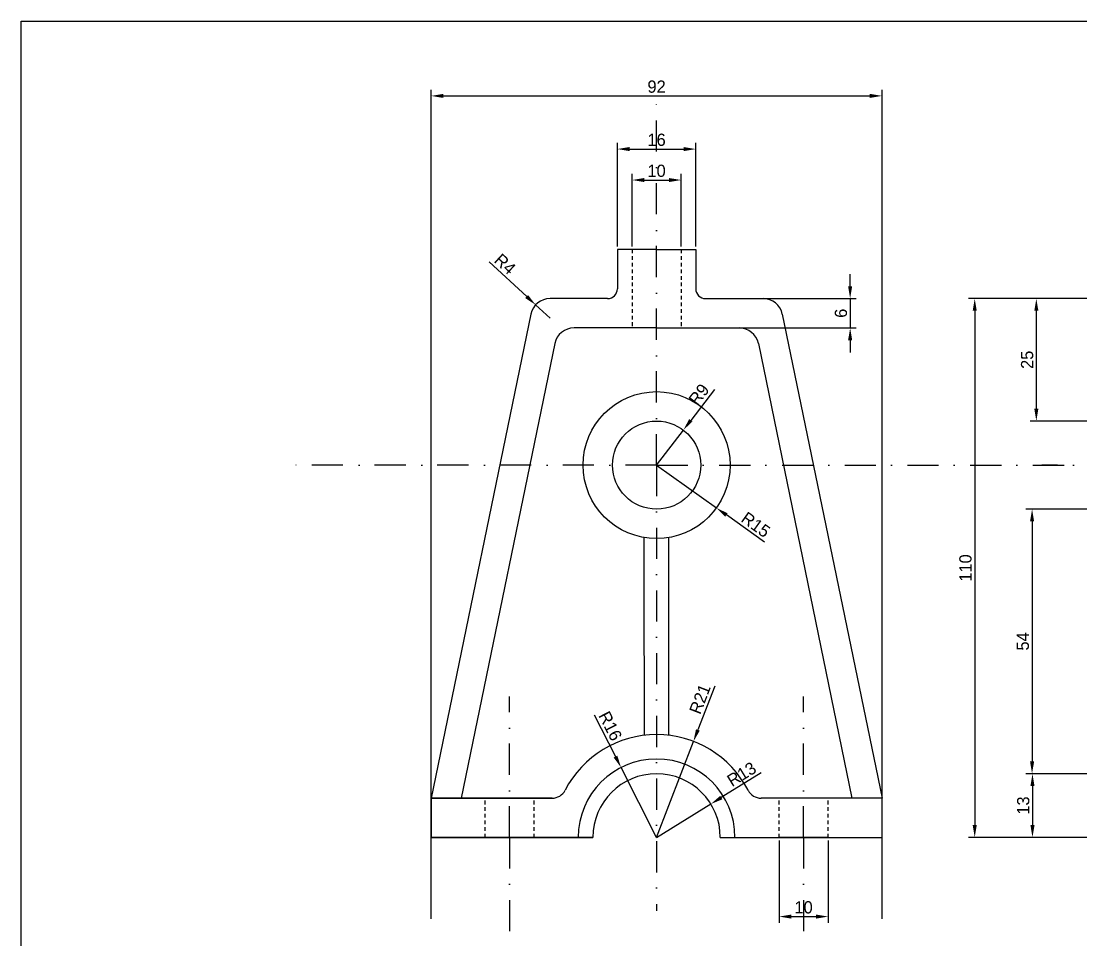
# Model space of a CAD drawing. Header units: millimetres. Extents: x 3191 to 4500, y 3127 to 3817.
# Drawn here: x 3191.2 to 3407.4, y 3453.3 to 3640.8 of the extents above; entities that cross this region are included whole.
import ezdxf

# ---------------------------------------------------------------- set-up
doc = ezdxf.new("R2010")
doc.units = ezdxf.units.MM
doc.linetypes.add('DASHDOT2', pattern=[12.7, 6.35, -3.175, 0, -3.175])
doc.linetypes.add('JIS_02_0.7', pattern=[1.35, 0.75, -0.6])
doc.dimstyles.new('ISO-25', dxfattribs={"dimtxt": 2.5, "dimasz": 2.5, "dimexe": 1.25, "dimexo": 0.625, "dimtad": 1, "dimtxsty": 'Standard', "dimcen": 2.5, "dimclrd": 3, "dimclre": 3, "dimadec": 0, "dimazin": 0, "dimtfac": 1, "dimtmove": 0, "dimatfit": 3, "dimfxl": 1, "dimarcsym": 0})

# ---------------------------------------------------------------- blocks, each defined once
blk = doc.blocks.new('*D54')
at = {"color": 3, "lineweight": -2, "transparency": 16777216}
for p, q in [((3274.81, 3457.59), (3274.81, 3626.81)), ((3366.81, 3457.59), (3366.81, 3626.81)), ((3277.31, 3625.56), (3364.31, 3625.56))]:
    blk.add_line(p, q, dxfattribs=at)
at = {"color": 3, "transparency": 16777216}
for points in [[(3277.31, 3625.98), (3277.31, 3625.15), (3274.81, 3625.56)], [(3364.31, 3625.98), (3364.31, 3625.15), (3366.81, 3625.56)]]:
    blk.add_solid(points, dxfattribs=at)
at = {"layer": 'Defpoints', "color": 0, "transparency": 16777216}
for p in [(3366.81, 3625.56), (3274.81, 3456.97), (3366.81, 3456.97)]:
    blk.add_point(p, dxfattribs=at)
at = {"color": 0, "transparency": 16777216, "insert": (3320.81, 3627.44), "char_height": 2.5, "attachment_point": 5}
blk.add_mtext('92', dxfattribs=at)
blk = doc.blocks.new('*D55')
at = {"color": 3, "lineweight": -2, "transparency": 16777216}
for p, q in [((3312.81, 3594.81), (3312.81, 3615.96)), ((3328.81, 3594.81), (3328.81, 3615.96)), ((3315.31, 3614.71), (3326.31, 3614.71))]:
    blk.add_line(p, q, dxfattribs=at)
at = {"color": 3, "transparency": 16777216}
for points in [[(3315.31, 3615.13), (3315.31, 3614.29), (3312.81, 3614.71)], [(3326.31, 3615.13), (3326.31, 3614.29), (3328.81, 3614.71)]]:
    blk.add_solid(points, dxfattribs=at)
at = {"layer": 'Defpoints', "color": 0, "transparency": 16777216}
for p in [(3328.81, 3614.71), (3312.81, 3594.19), (3328.81, 3594.19)]:
    blk.add_point(p, dxfattribs=at)
at = {"color": 0, "transparency": 16777216, "insert": (3320.81, 3616.59), "char_height": 2.5, "attachment_point": 5}
blk.add_mtext('16', dxfattribs=at)
blk = doc.blocks.new('*D56')
at = {"color": 3, "lineweight": -2, "transparency": 16777216}
for p, q in [((3315.81, 3594.81), (3315.81, 3609.64)), ((3325.81, 3594.81), (3325.81, 3609.64)), ((3318.31, 3608.39), (3323.31, 3608.39))]:
    blk.add_line(p, q, dxfattribs=at)
at = {"color": 3, "transparency": 16777216}
for points in [[(3318.31, 3608.8), (3318.31, 3607.97), (3315.81, 3608.39)], [(3323.31, 3608.8), (3323.31, 3607.97), (3325.81, 3608.39)]]:
    blk.add_solid(points, dxfattribs=at)
at = {"layer": 'Defpoints', "color": 0, "transparency": 16777216}
for p in [(3325.81, 3608.39), (3315.81, 3594.19), (3325.81, 3594.19)]:
    blk.add_point(p, dxfattribs=at)
at = {"color": 0, "transparency": 16777216, "insert": (3320.81, 3610.26), "char_height": 2.5, "attachment_point": 5}
blk.add_mtext('10', dxfattribs=at)
blk = doc.blocks.new('*D57')
at = {"color": 3, "lineweight": -2, "transparency": 16777216}
for p, q in [((3345.81, 3473.56), (3345.81, 3456.77)), ((3355.81, 3473.56), (3355.81, 3456.77)), ((3348.31, 3458.02), (3353.31, 3458.02))]:
    blk.add_line(p, q, dxfattribs=at)
at = {"color": 3, "transparency": 16777216}
for points in [[(3348.31, 3458.44), (3348.31, 3457.61), (3345.81, 3458.02)], [(3353.31, 3458.44), (3353.31, 3457.61), (3355.81, 3458.02)]]:
    blk.add_solid(points, dxfattribs=at)
at = {"layer": 'Defpoints', "color": 0, "transparency": 16777216}
for p in [(3345.81, 3474.19), (3355.81, 3474.19), (3355.81, 3458.02)]:
    blk.add_point(p, dxfattribs=at)
at = {"color": 0, "transparency": 16777216, "insert": (3350.81, 3459.9), "char_height": 2.5, "attachment_point": 5}
blk.add_mtext('10', dxfattribs=at)
blk = doc.blocks.new('*D58')
at = {"color": 3, "lineweight": -2, "transparency": 16777216}
for p, q in [((3342.17, 3487.34), (3334.01, 3482.32)), ((3320.81, 3474.19), (3331.88, 3481.01))]:
    blk.add_line(p, q, dxfattribs=at)
at = {"color": 3, "transparency": 16777216}
blk.add_solid([(3333.79, 3482.67), (3334.23, 3481.96), (3331.88, 3481.01)], dxfattribs=at)
at = {"layer": 'Defpoints', "color": 0, "transparency": 16777216}
for p in [(3331.88, 3481.01), (3320.81, 3474.19)]:
    blk.add_point(p, dxfattribs=at)
at = {"color": 0, "transparency": 16777216, "insert": (3338.17, 3487.08), "char_height": 2.5, "attachment_point": 5, "rotation": 31.6362}
blk.add_mtext('R13', dxfattribs=at)
blk = doc.blocks.new('*D59')
at = {"color": 3, "lineweight": -2, "transparency": 16777216}
for p, q in [((3308.09, 3499.22), (3312.43, 3490.68)), ((3320.81, 3474.19), (3313.56, 3488.45))]:
    blk.add_line(p, q, dxfattribs=at)
at = {"color": 3, "transparency": 16777216}
blk.add_solid([(3312.8, 3490.87), (3312.06, 3490.49), (3313.56, 3488.45)], dxfattribs=at)
at = {"layer": 'Defpoints', "color": 0, "transparency": 16777216}
for p in [(3313.56, 3488.45), (3320.81, 3474.19)]:
    blk.add_point(p, dxfattribs=at)
at = {"color": 0, "transparency": 16777216, "insert": (3311.36, 3496.92), "char_height": 2.5, "attachment_point": 5, "rotation": 296.9405}
blk.add_mtext('R16', dxfattribs=at)
blk = doc.blocks.new('*D60')
at = {"color": 3, "lineweight": -2, "transparency": 16777216}
for p, q in [((3332.67, 3505.07), (3329.23, 3496.13)), ((3320.81, 3474.19), (3328.34, 3493.79))]:
    blk.add_line(p, q, dxfattribs=at)
at = {"color": 3, "transparency": 16777216}
blk.add_solid([(3328.85, 3496.28), (3329.62, 3495.98), (3328.34, 3493.79)], dxfattribs=at)
at = {"layer": 'Defpoints', "color": 0, "transparency": 16777216}
for p in [(3328.34, 3493.79), (3320.81, 3474.19)]:
    blk.add_point(p, dxfattribs=at)
at = {"color": 0, "transparency": 16777216, "insert": (3329.65, 3502.44), "char_height": 2.5, "attachment_point": 5, "rotation": 68.993}
blk.add_mtext('R21', dxfattribs=at)
blk = doc.blocks.new('*D61')
at = {"color": 3, "lineweight": -2, "transparency": 16777216}
for p, q in [((3320.81, 3550.19), (3333.01, 3541.47)), ((3342.84, 3534.44), (3335.05, 3540.01))]:
    blk.add_line(p, q, dxfattribs=at)
at = {"color": 3, "transparency": 16777216}
blk.add_solid([(3335.29, 3540.35), (3334.81, 3539.67), (3333.01, 3541.47)], dxfattribs=at)
at = {"layer": 'Defpoints', "color": 0, "transparency": 16777216}
for p in [(3320.81, 3550.19), (3333.01, 3541.47)]:
    blk.add_point(p, dxfattribs=at)
at = {"color": 0, "transparency": 16777216, "insert": (3341.05, 3538.02), "char_height": 2.5, "attachment_point": 5, "rotation": 324.4479}
blk.add_mtext('R15', dxfattribs=at)
blk = doc.blocks.new('*D62')
at = {"color": 3, "lineweight": -2, "transparency": 16777216}
for p, q in [((3332.6, 3565.62), (3327.79, 3559.33)), ((3320.81, 3550.19), (3326.27, 3557.34))]:
    blk.add_line(p, q, dxfattribs=at)
at = {"color": 3, "transparency": 16777216}
blk.add_solid([(3327.46, 3559.58), (3328.12, 3559.07), (3326.27, 3557.34)], dxfattribs=at)
at = {"layer": 'Defpoints', "color": 0, "transparency": 16777216}
for p in [(3326.27, 3557.34), (3320.81, 3550.19)]:
    blk.add_point(p, dxfattribs=at)
at = {"color": 0, "transparency": 16777216, "insert": (3329.46, 3564.6), "char_height": 2.5, "attachment_point": 5, "rotation": 52.6212}
blk.add_mtext('R9', dxfattribs=at)
blk = doc.blocks.new('*D63')
at = {"color": 3, "lineweight": -2, "transparency": 16777216}
for p, q in [((3286.63, 3591.69), (3294.3, 3584.6)), ((3299.07, 3580.19), (3296.13, 3582.9))]:
    blk.add_line(p, q, dxfattribs=at)
at = {"color": 3, "transparency": 16777216}
blk.add_solid([(3294.58, 3584.91), (3294.01, 3584.29), (3296.13, 3582.9)], dxfattribs=at)
at = {"layer": 'Defpoints', "color": 0, "transparency": 16777216}
for p in [(3296.13, 3582.9), (3299.07, 3580.19)]:
    blk.add_point(p, dxfattribs=at)
at = {"color": 0, "transparency": 16777216, "insert": (3289.89, 3591.23), "char_height": 2.5, "attachment_point": 5, "rotation": 317.2566}
blk.add_mtext('R4', dxfattribs=at)
blk = doc.blocks.new('*D64')
at = {"color": 3, "lineweight": -2, "transparency": 16777216}
for p, q in [((3360.31, 3586.69), (3360.31, 3589.19)), ((3337.31, 3584.19), (3361.56, 3584.19)), ((3360.31, 3584.19), (3360.31, 3578.19)), ((3337.31, 3578.19), (3361.56, 3578.19)), ((3360.31, 3575.69), (3360.31, 3573.19))]:
    blk.add_line(p, q, dxfattribs=at)
at = {"color": 3, "transparency": 16777216}
for points in [[(3359.89, 3586.69), (3360.72, 3586.69), (3360.31, 3584.19)], [(3359.89, 3575.69), (3360.72, 3575.69), (3360.31, 3578.19)]]:
    blk.add_solid(points, dxfattribs=at)
at = {"layer": 'Defpoints', "color": 0, "transparency": 16777216}
for p in [(3336.68, 3584.19), (3336.68, 3578.19), (3360.31, 3578.19)]:
    blk.add_point(p, dxfattribs=at)
at = {"color": 0, "transparency": 16777216, "insert": (3358.43, 3581.19), "char_height": 2.5, "attachment_point": 5, "rotation": 90}
blk.add_mtext('6', dxfattribs=at)
blk = doc.blocks.new('*D83')
at = {"color": 3, "lineweight": -2, "transparency": 16777216}
for p, q in [((3408.8, 3487.19), (3396.26, 3487.19)), ((3397.51, 3484.69), (3397.51, 3476.69)), ((3408.8, 3474.19), (3396.26, 3474.19))]:
    blk.add_line(p, q, dxfattribs=at)
at = {"color": 3, "transparency": 16777216}
for points in [[(3397.1, 3484.69), (3397.93, 3484.69), (3397.51, 3487.19)], [(3397.1, 3476.69), (3397.93, 3476.69), (3397.51, 3474.19)]]:
    blk.add_solid(points, dxfattribs=at)
at = {"layer": 'Defpoints', "color": 0, "transparency": 16777216}
for p in [(3409.43, 3487.19), (3397.51, 3474.19), (3409.43, 3474.19)]:
    blk.add_point(p, dxfattribs=at)
at = {"color": 0, "transparency": 16777216, "insert": (3395.64, 3480.69), "char_height": 2.5, "attachment_point": 5, "rotation": 90}
blk.add_mtext('13', dxfattribs=at)
blk = doc.blocks.new('*D86')
at = {"color": 3, "lineweight": -2, "transparency": 16777216}
for p, q in [((3408.8, 3584.19), (3384.48, 3584.19)), ((3385.73, 3581.69), (3385.73, 3476.69)), ((3408.8, 3474.19), (3384.48, 3474.19))]:
    blk.add_line(p, q, dxfattribs=at)
at = {"color": 3, "transparency": 16777216}
for points in [[(3385.31, 3581.69), (3386.14, 3581.69), (3385.73, 3584.19)], [(3385.31, 3476.69), (3386.14, 3476.69), (3385.73, 3474.19)]]:
    blk.add_solid(points, dxfattribs=at)
at = {"layer": 'Defpoints', "color": 0, "transparency": 16777216}
for p in [(3409.43, 3584.19), (3385.73, 3474.19), (3409.43, 3474.19)]:
    blk.add_point(p, dxfattribs=at)
at = {"color": 0, "transparency": 16777216, "insert": (3383.85, 3529.19), "char_height": 2.5, "attachment_point": 5, "rotation": 90}
blk.add_mtext('110', dxfattribs=at)
blk = doc.blocks.new('*D91')
at = {"color": 3, "lineweight": -2, "transparency": 16777216}
for p, q in [((3408.8, 3584.19), (3397.05, 3584.19)), ((3398.3, 3581.69), (3398.3, 3561.69)), ((3408.8, 3559.19), (3397.05, 3559.19))]:
    blk.add_line(p, q, dxfattribs=at)
at = {"color": 3, "transparency": 16777216}
for points in [[(3397.89, 3581.69), (3398.72, 3581.69), (3398.3, 3584.19)], [(3397.89, 3561.69), (3398.72, 3561.69), (3398.3, 3559.19)]]:
    blk.add_solid(points, dxfattribs=at)
at = {"layer": 'Defpoints', "color": 0, "transparency": 16777216}
for p in [(3409.43, 3584.19), (3398.3, 3559.19), (3409.43, 3559.19)]:
    blk.add_point(p, dxfattribs=at)
at = {"color": 0, "transparency": 16777216, "insert": (3396.43, 3571.69), "char_height": 2.5, "attachment_point": 5, "rotation": 90}
blk.add_mtext('25', dxfattribs=at)
blk = doc.blocks.new('*D92')
at = {"color": 3, "lineweight": -2, "transparency": 16777216}
for p, q in [((3408.8, 3541.19), (3396.18, 3541.19)), ((3397.43, 3538.69), (3397.43, 3489.69)), ((3408.8, 3487.19), (3396.18, 3487.19))]:
    blk.add_line(p, q, dxfattribs=at)
at = {"color": 3, "transparency": 16777216}
for points in [[(3397.02, 3538.69), (3397.85, 3538.69), (3397.43, 3541.19)], [(3397.02, 3489.69), (3397.85, 3489.69), (3397.43, 3487.19)]]:
    blk.add_solid(points, dxfattribs=at)
at = {"layer": 'Defpoints', "color": 0, "transparency": 16777216}
for p in [(3409.43, 3541.19), (3397.43, 3487.19), (3409.43, 3487.19)]:
    blk.add_point(p, dxfattribs=at)
at = {"color": 0, "transparency": 16777216, "insert": (3395.56, 3514.19), "char_height": 2.5, "attachment_point": 5, "rotation": 90}
blk.add_mtext('54', dxfattribs=at)

msp = doc.modelspace()

# ---------------------------------------------------------------- linework, layer by layer
at = {"color": 1, "linetype": 'DASHDOT2'}
for p, q in [((3320.81, 3550.188), (3320.81, 3626.12)), ((3320.81, 3550.188), (3244.533, 3550.188)), ((3320.81, 3550.188), (3320.81, 3459.198)), ((3320.81, 3550.188), (3405.11, 3550.188)), ((3290.81, 3474.188), (3290.81, 3502.925)), ((3350.81, 3474.188), (3350.81, 3502.925)), ((3290.81, 3474.188), (3290.81, 3453.529)), ((3350.81, 3474.188), (3350.81, 3453.529))]:
    msp.add_line(p, q, dxfattribs=at)
for p, q in [((3320.81, 3594.188), (3312.81, 3594.188)), ((3312.81, 3594.188), (3312.81, 3586.188)), ((3320.81, 3594.188), (3315.81, 3594.188)), ((3320.81, 3594.188), (3328.81, 3594.188)), ((3320.81, 3594.188), (3325.81, 3594.188)), ((3328.81, 3594.188), (3328.81, 3586.188)), ((3310.81, 3584.188), (3299.071, 3584.188)), ((3330.81, 3584.188), (3342.55, 3584.188)), ((3295.153, 3580.994), (3274.81, 3482.188)), ((3346.468, 3580.994), (3366.81, 3482.188)), ((3320.81, 3578.188), (3303.961, 3578.188)), ((3320.81, 3578.188), (3337.659, 3578.188)), ((3300.043, 3574.994), (3280.936, 3482.188)), ((3341.577, 3574.994), (3360.684, 3482.188)), ((3318.298, 3527.399), (3318.298, 3535.399)), ((3323.323, 3527.399), (3323.335, 3535.402)), ((3318.31, 3495.188), (3318.298, 3527.399)), ((3323.31, 3495.188), (3323.323, 3527.399)), ((3323.31, 3495.188), (3323.31, 3495.038)), ((3274.81, 3482.188), (3274.81, 3474.188)), ((3299.479, 3482.188), (3274.81, 3482.188)), ((3274.81, 3474.188), (3274.81, 3482.188)), ((3274.81, 3482.188), (3299.479, 3482.188)), ((3366.81, 3482.188), (3342.141, 3482.188)), ((3366.81, 3474.188), (3366.81, 3482.188)), ((3274.81, 3474.188), (3307.81, 3474.188)), ((3307.81, 3474.188), (3274.81, 3474.188)), ((3333.81, 3474.188), (3350.81, 3474.188)), ((3333.81, 3474.188), (3366.81, 3474.188)), ((3355.81, 3474.188), (3345.81, 3474.188)), ((3350.81, 3474.188), (3355.81, 3474.188))]:
    msp.add_line(p, q)
at = {"linetype": 'JIS_02_0.7'}
for p, q in [((3315.81, 3594.188), (3315.81, 3578.188)), ((3325.81, 3594.188), (3325.81, 3578.188)), ((3285.81, 3474.188), (3285.81, 3482.188)), ((3295.81, 3474.188), (3295.81, 3482.188)), ((3345.81, 3474.188), (3345.81, 3482.188)), ((3355.81, 3474.188), (3355.81, 3482.188))]:
    msp.add_line(p, q, dxfattribs=at)
at = {"linetype": 'DASHDOT2'}
msp.add_line((3415.426, 3550.188), (3399.416, 3550.188), dxfattribs=at)
at = {"color": 3}
msp.add_lwpolyline([(3791, 3220.193), (3191.15, 3220.193), (3191.15, 3640.817), (3791, 3640.817)], close=True, dxfattribs=at)
for radius in [15, 9]:
    msp.add_circle((3320.81, 3550.188), radius)
for centre, radius, start, end in [((3310.81, 3586.188), 2, 270, 0), ((3330.81, 3586.188), 2, 180, 270), ((3299.071, 3580.188), 4, 90, 168.36637), ((3342.55, 3580.188), 4, 11.63363, 90), ((3303.961, 3574.188), 4, 90, 168.36637), ((3337.659, 3574.188), 4, 11.63363, 90), ((3320.81, 3474.188), 21, 27.27961, 152.72039), ((3320.81, 3474.188), 16, 0, 180), ((3320.81, 3474.188), 13, 0, 180), ((3299.479, 3485.188), 3, 270, 332.72039), ((3342.141, 3485.188), 3, 207.27961, 270)]:
    msp.add_arc(centre, radius, start, end)

# ---------------------------------------------------------------- dimensions: what is measured, and where the dimension line sits
for base, p1, p2, picture, middle in [((3366.81, 3625.562), (3274.81, 3456.966), (3366.81, 3456.966), '*D54', (3320.81, 3627.437)), ((3328.81, 3614.711), (3312.81, 3594.188), (3328.81, 3594.188), '*D55', (3320.81, 3616.586)), ((3325.81, 3608.388), (3315.81, 3594.188), (3325.81, 3594.188), '*D56', (3320.81, 3610.263)), ((3355.81, 3458.023), (3345.81, 3474.188), (3355.81, 3474.188), '*D57', (3350.81, 3459.898))]:
    dim = msp.add_linear_dim(base=base, p1=p1, p2=p2, dimstyle='ISO-25', dxfattribs=at)
    dim.commit()
    dim.dimension.update_dxf_attribs({"geometry": picture, "text_midpoint": middle})
dim = msp.add_radius_dim(center=(3299.071, 3580.188), mpoint=(3296.133, 3582.902), dimstyle='ISO-25', dxfattribs=at)
dim.commit()
dim.dimension.update_dxf_attribs({"geometry": '*D63', "text_midpoint": (3288.616, 3589.849), "dimtype": 164})
for base, p1, p2, picture, middle in [((3360.308, 3578.188), (3336.68, 3584.188), (3336.68, 3578.188), '*D64', (3358.433, 3581.188)), ((3385.725, 3474.188), (3409.426, 3584.188), (3409.426, 3474.188), '*D86', (3383.85, 3529.188)), ((3398.304, 3559.188), (3409.426, 3584.188), (3409.426, 3559.188), '*D91', (3396.429, 3571.688)), ((3397.432, 3487.188), (3409.426, 3541.188), (3409.426, 3487.188), '*D92', (3395.557, 3514.188)), ((3397.514, 3474.188), (3409.426, 3487.188), (3409.426, 3474.188), '*D83', (3395.639, 3480.688))]:
    dim = msp.add_linear_dim(base=base, p1=p1, p2=p2, angle=90, dimstyle='ISO-25', dxfattribs=at)
    dim.commit()
    dim.dimension.update_dxf_attribs({"geometry": picture, "text_midpoint": middle})
for center, mpoint, picture, middle in [((3320.81, 3550.188), (3326.274, 3557.339), '*D62', (3329.464, 3564.603)), ((3320.81, 3550.188), (3333.014, 3541.466), '*D61', (3341.054, 3538.025)), ((3320.81, 3474.188), (3328.338, 3493.792), '*D60', (3329.65, 3502.438)), ((3320.81, 3474.188), (3313.561, 3488.451), '*D59', (3311.363, 3496.915)), ((3320.81, 3474.188), (3331.878, 3481.006), '*D58', (3338.167, 3487.083))]:
    dim = msp.add_radius_dim(center=center, mpoint=mpoint, dimstyle='ISO-25', dxfattribs=at)
    dim.commit()
    dim.dimension.update_dxf_attribs({"geometry": picture, "text_midpoint": middle})

doc.saveas('drawing.dxf')
